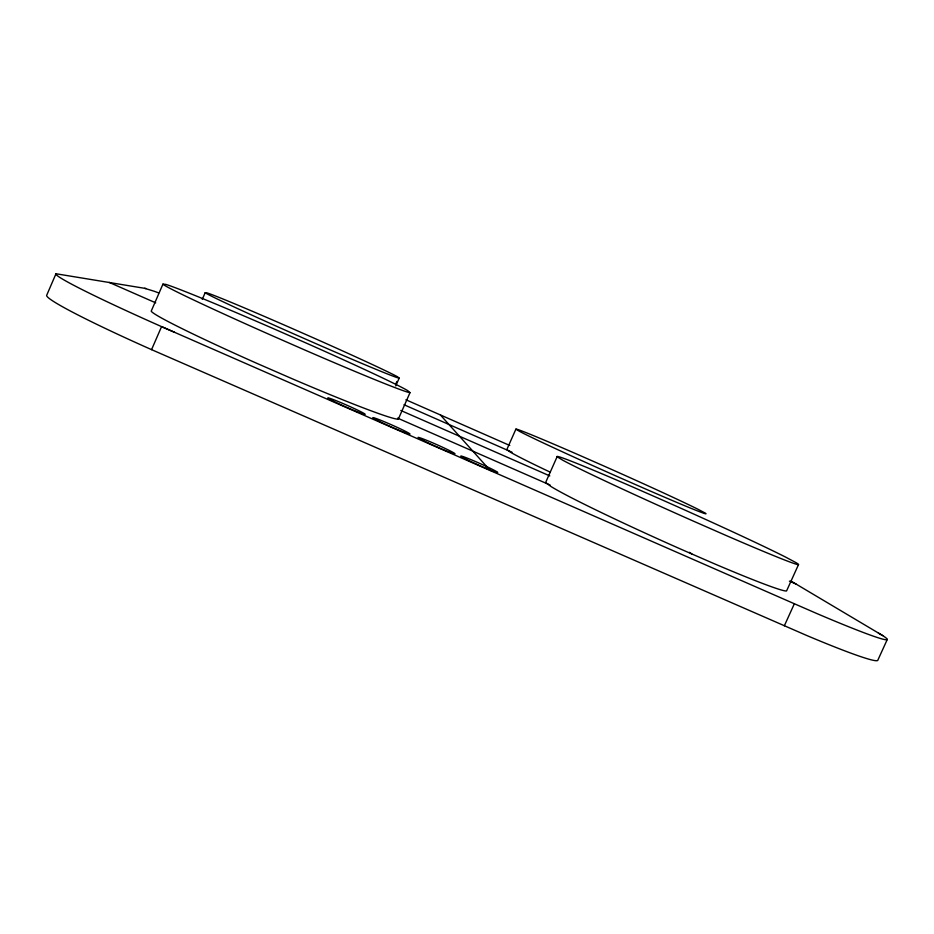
<?xml version="1.0" encoding="UTF-8"?>
<svg xmlns="http://www.w3.org/2000/svg" width="934" height="934" viewBox="0 0 934 934"><rect width="100%" height="100%" fill="white"/><g stroke="black" fill="none" stroke-linecap="round" stroke-linejoin="round"><path stroke-width="1.4" d="M146.078 288.548L55.982 273.755L46.7 295.272A144.198 8.581 23.3 0 0 151.565 349.643L806.918 635.564A140.205 7.986 24.6 0 0 877.89 660.058L887.3 639.428M162.948 284.123L151.203 311.162A134.998 5.908 23.6 0 0 256.827 363.338L291.887 378.62A134.998 5.908 23.6 0 0 398.363 419.039L410.014 392.63L407.644 390.599A135.08 3.502 23.7 0 0 303.515 341.879L273.79 328.815A135.08 3.502 23.7 0 0 165.867 284.403L162.948 284.123A135.08 3.502 23.7 0 0 269.436 334.489L304.496 349.876A135.08 3.502 23.7 0 0 410.014 392.63M151.565 349.643L161.57 326.62A144.28 6.573 23.4 0 1 55.982 273.755M202.269 299.359L205.165 292.727L206.741 292.809A106.231 2.172 23.8 0 1 290.743 327.869L314.524 338.341A106.231 2.172 23.8 0 1 397.499 376.752L399.192 378.107L395.747 385.917M395.747 384.108L396.892 381.516M515.895 429.161L519.596 431.403A104.118 2.102 24 0 0 618.752 477.204L644.565 488.552A104.118 2.102 24 0 0 705.077 513.011L698.375 509.462A104.118 2.102 24 0 0 603.177 465.692L580.376 455.652A104.118 2.102 24 0 0 515.895 429.161L506.823 449.581L510.373 452.173A104.059 3.538 24.1 0 0 549.869 471.997M557.108 456.738L562.7 460.182A132.371 3.339 24.1 0 0 693.063 520.985L726.022 535.451A132.371 3.339 24.1 0 0 796.037 562.653L785.716 557.154A132.371 3.339 24.1 0 0 662.498 500.075L634.279 487.676A132.371 3.339 24.1 0 0 557.108 456.738L545.631 482.504L550.967 486.497A132.278 5.627 24.2 0 0 680.454 548.994L713.424 563.365A132.278 5.627 24.2 0 0 786.568 590.953L798.465 564.696M784.35 625.792L794.355 603.749L816.9 613.568A140.287 6.118 24.4 0 0 882.782 635.634L791.063 581.088M144.642 288.314L154.192 291.256A102.868 3.386 23.6 0 1 158.698 292.926M174.53 332.259L161.57 326.62L794.355 603.749M109.15 282.383L155.709 302.838M400.814 410.481L549.787 475.908M789.405 581.135L796.06 584.065M550.103 485.026L397.615 418.14L398.363 419.039M405.905 399.775L509.766 445.471M404.013 404.737L512.019 452.219M878.369 633.077L882.782 635.634M689.479 552.333L691.814 553.944M440.404 414.965L490.292 470.584M399.192 378.107A106.231 2.172 23.8 0 1 316.801 344.039L289.727 332.13A106.231 2.172 23.8 0 1 205.165 292.727M489.976 469.942L485.645 468.156A20.244 1.004 24 0 1 460.894 456.259A20.244 1.004 24 0 1 482.598 464.7L487.151 466.802A20.244 1.004 24 0 1 489.976 469.942M333.298 401.153A20.455 1.016 23.7 0 0 364.61 414.346A20.455 1.016 23.7 0 0 341.564 402.916A20.455 1.016 23.7 0 0 333.298 401.153M378.644 421.071A20.373 1.016 23.8 0 0 409.536 434.088A20.373 1.016 23.8 0 0 385.917 422.401A20.373 1.016 23.8 0 0 378.644 421.071M424.211 441A20.303 1.016 23.9 0 0 454.66 453.831A20.303 1.016 23.9 0 0 430.492 441.899A20.303 1.016 23.9 0 0 424.211 441"/></g></svg>
